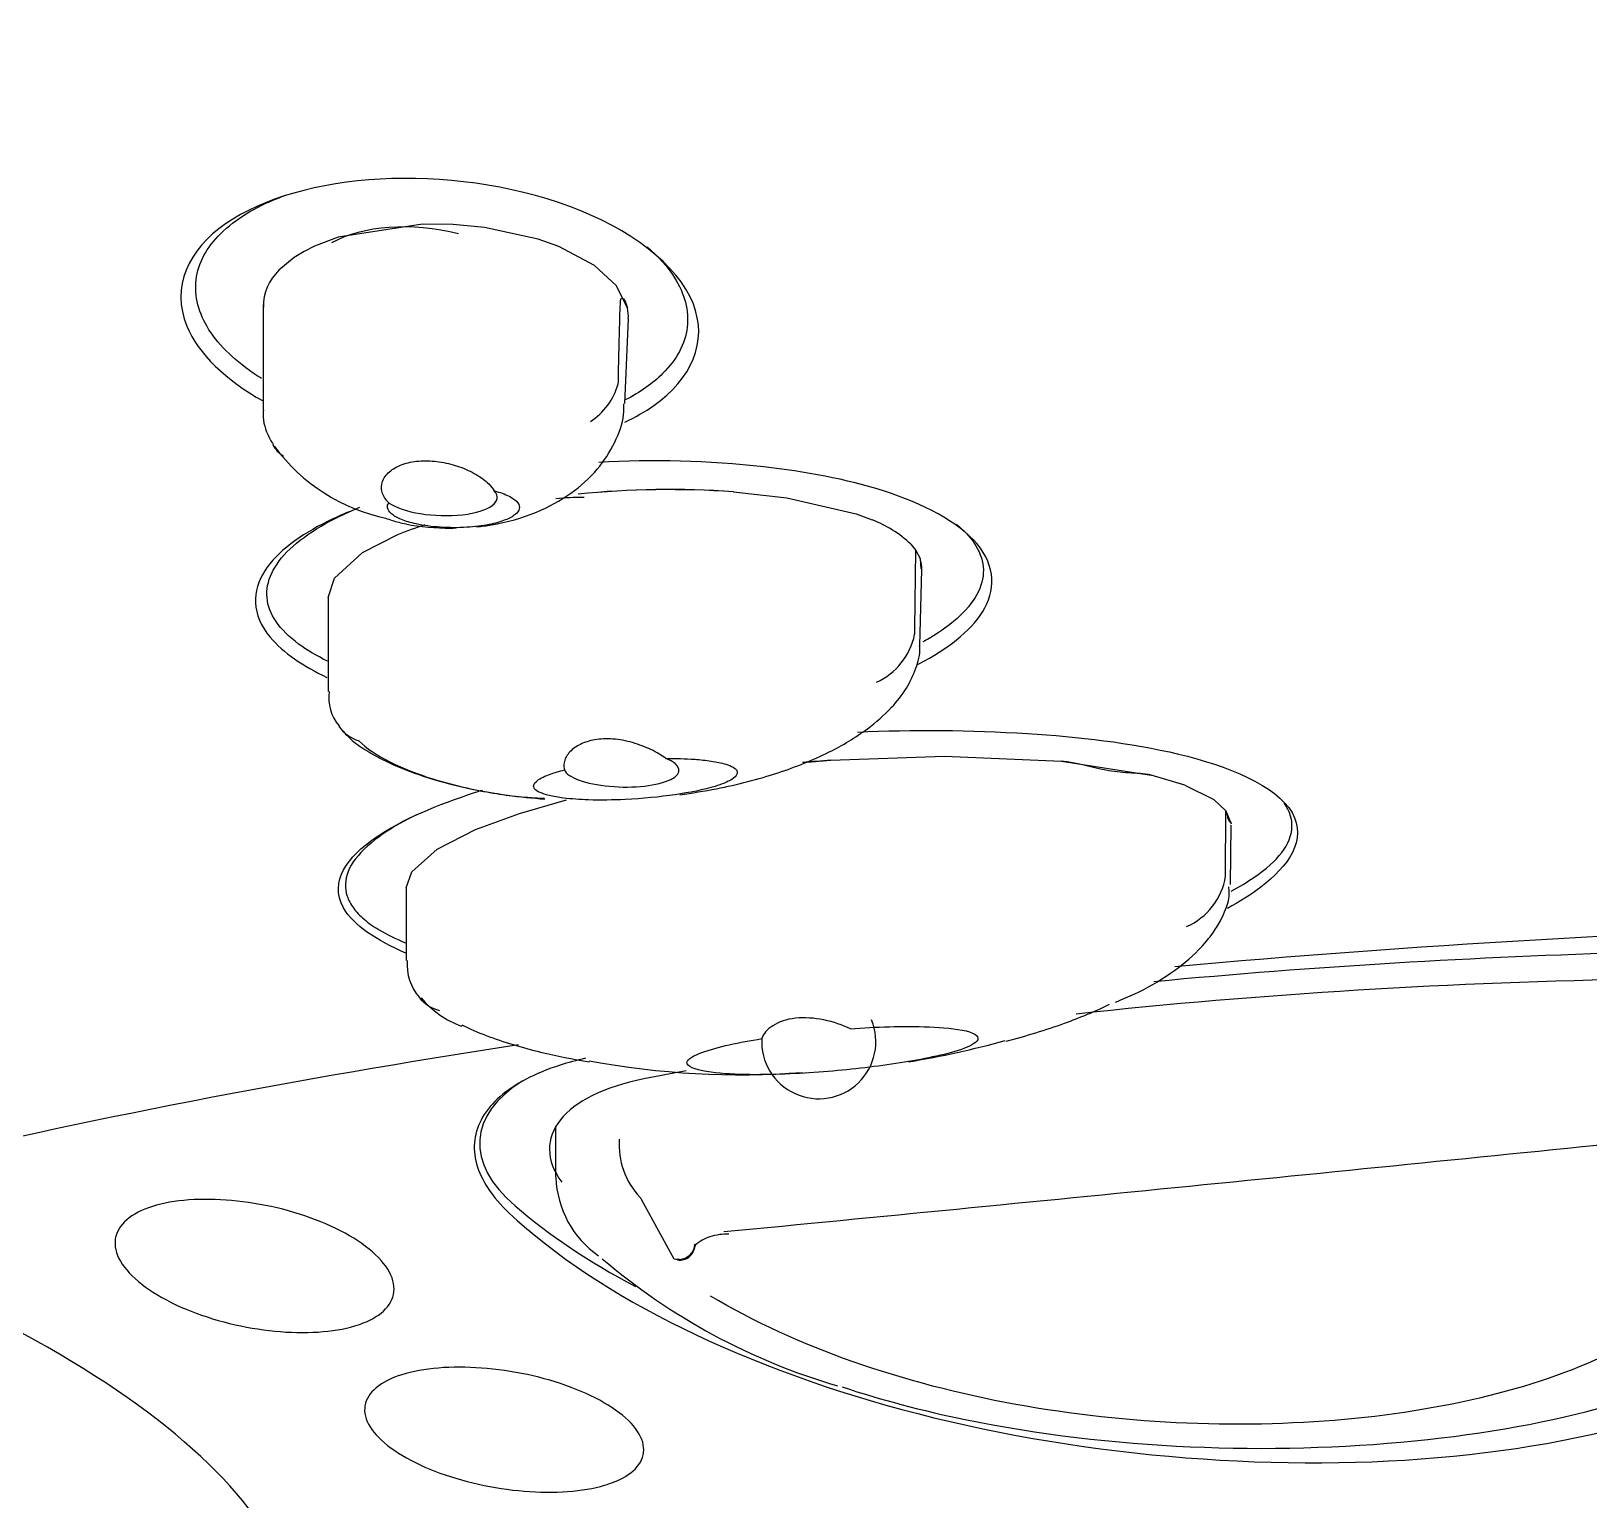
# Model space of a CAD drawing. Header units: millimetres. Extents: x -3207095 to 15275363, y 3702017 to 4798027.
# Drawn here: x 700894.545 to 700897.833, y 4471219.108 to 4471222.208 of the extents above; entities that cross this region are included whole.
import ezdxf

# ---------------------------------------------------------------- set-up
doc = ezdxf.new("R2010")
doc.units = ezdxf.units.MM
doc.linetypes.add('DUZ', pattern=[500, 500])
doc.layers.get('0').update_dxf_attribs({"color": 1, "linetype": 'DUZ'})
doc.layers.add('a_vitrifiye', color=195, linetype='Continuous')

# ---------------------------------------------------------------- blocks, each defined once
blk = doc.blocks.new('TEPEDUS')
for p, q in [((38589.38, -2196.493), (38588.716, -2196.596)), ((38589.622, -2196.496), (38589.38, -2196.493)), ((38588.716, -2196.596), (38588.529, -2196.667)), ((38589.869, -2196.519), (38589.622, -2196.496)), ((38590.293, -2196.612), (38589.869, -2196.519)), ((38590.454, -2196.67), (38590.293, -2196.612)), ((38588.446, -2196.709), (38588.368, -2196.757)), ((38588.529, -2196.667), (38588.446, -2196.709)), ((38590.735, -2196.819), (38590.454, -2196.67)), ((38588.368, -2196.757), (38588.248, -2196.856)), ((38590.909, -2196.979), (38590.735, -2196.819)), ((38590.996, -2197.156), (38590.909, -2196.979)), ((38588.125, -2197.13), (38588.125, -2197.96)), ((38590.974, -2197.907), (38591.003, -2197.24)), ((38590.922, -2197.752), (38590.924, -2197.737)), ((38591.831, -2198.603), (38592.251, -2198.65)), ((38592.251, -2198.65), (38592.799, -2198.777)), ((38592.799, -2198.777), (38592.924, -2198.824)), ((38589.183, -2198.942), (38588.904, -2199.085)), ((38593.229, -2199.015), (38593.27, -2199.066)), ((38593.27, -2199.066), (38593.303, -2199.129)), ((38588.687, -2199.284), (38588.904, -2199.085)), ((38593.303, -2199.129), (38593.309, -2199.209)), ((38588.637, -2199.436), (38588.687, -2199.284)), ((38593.302, -2199.816), (38593.317, -2199.216)), ((38588.637, -2199.437), (38588.637, -2200.178)), ((38593.26, -2199.729), (38593.261, -2199.72)), ((38592.381, -2200.738), (38592.479, -2200.728)), ((38592.479, -2200.728), (38592.598, -2200.719)), ((38592.598, -2200.719), (38593.496, -2200.687)), ((38593.496, -2200.687), (38594.417, -2200.726)), ((38594.417, -2200.726), (38595.124, -2200.837)), ((38595.389, -2200.916), (38595.124, -2200.837)), ((38590.144, -2201.138), (38590.516, -2201.032)), ((38595.389, -2200.916), (38595.618, -2201.029)), ((38595.618, -2201.029), (38595.713, -2201.118)), ((38589.798, -2201.265), (38590.144, -2201.138)), ((38595.711, -2201.631), (38595.713, -2201.118)), ((38595.713, -2201.118), (38595.754, -2201.221)), ((38589.497, -2201.419), (38589.798, -2201.265)), ((38595.751, -2201.699), (38595.755, -2201.232)), ((38589.295, -2201.599), (38589.497, -2201.419)), ((38589.497, -2201.419), (38589.295, -2201.599)), ((38589.252, -2201.725), (38589.295, -2201.599)), ((38595.711, -2201.633), (38595.711, -2201.631)), ((38589.252, -2201.724), (38589.252, -2202.299)), ((38590.428, -2203.612), (38590.428, -2204.006)), ((38591.365, -2204.653), (38591.107, -2204.182)), ((38591.405, -2204.654), (38591.365, -2204.653)), ((38591.39, -2204.658), (38591.365, -2204.653))]:
    blk.add_line(p, q)
for centre, radius, start, end in [((38588.515, -2197.14), 0.389, 133.2019, 181.0505), ((38590.653, -2197.225), 0.35, 357.5446, 11.5095), ((38590.423, -2197.614), 0.518, 302.7696, 344.5716), ((38588.413, -2198.113), 0.245, 209.2568, 238.0198), ((38589.401, -2197.368), 1.477, 216.484, 258.266), ((38591.327, -2205.851), 7.266, 86.0278, 95.6851), ((38591.328, -2205.88), 7.294, 86.0465, 95.6665), ((38592.601, -2199.677), 0.912, 46.5172, 69.2418), ((38590.934, -2203.46), 4.846, 108.4672, 111.1797), ((37997.213, -2191.585), 596.103, 359.218026, 359.280914), ((38593.078, -2199.211), 0.239, 358.3457, 20.0938), ((38592.737, -2199.619), 0.534, 294.6089, 348.204), ((38588.981, -2200.227), 0.34, 171.6137, 220.4861), ((38588.954, -2200.293), 0.282, 213.7431, 254.6985), ((38594.144, -2220.629), 19.97, 94.4414, 95.078), ((38595.19, -2201.548), 0.528, 293.9314, 350.6577), ((38600.492, -2259.368), 57.153, 91.5477, 95.3672), ((38589.655, -2202.329), 0.397, 175.6766, 221.0218), ((38589.586, -2202.404), 0.297, 218.709, 256.1641), ((38589.962, -2202.084), 0.782, 220.6069, 249.5631), ((38592.093, -2196.173), 7.013, 279.2069, 285.544), ((38591.886, -2196.761), 6.438, 259.3347, 274.3702), ((38591.542, -2203.748), 0.612, 176.1142, 222.8081), ((38469.247, -934.048), 1276.281, 275.508265, 275.839319), ((38591.218, -2203.981), 0.787, 182.0597, 235.0416), ((38591.048, -2204.213), 0.0664, 27.6908, 46.7308), ((38591.407, -2204.539), 0.121, 262.0609, 356.7555), ((38591.402, -2204.528), 0.126, 271.6091, 356.9188), ((38594.069, -2200.814), 5.041, 229.5275, 253.6742)]:
    blk.add_arc(centre, radius, start, end)
for centre, major_axis, ratio, start_param, end_param in [((38589.473, -2197.179), (-1.067, 0.23), 0.583695, 4.658544, 5.689063), ((38589.514, -2198.63), (-0.455, 0.02), 0.349994, 0.507951, 3.48111), ((38590.886, -2199.324), (-1.151, 0.22), 0.556065, -1.262829, -1.062017), ((38590.949, -2200.788), (-0.454, 0.012), 0.312414, 0.135836, 3.840713), ((38604.465, -2209.25), (28.2, 0), 0.258819, -4.591583, -4.381751), ((38604.418, -2215.173), (-26.367, 2.821), 0.470964, -1.315068, -1.136672), ((38592.504, -2202.938), (0, 0.45), 1, 1.516884, 5.103184), ((38604.465, -2209.25), (28.2, 0), 0.258819, -4.179386, -3.959327), ((38591.824, -2203.887), (1.991, -0.189), 0.462039, 2.59359, 3.721337), ((38591.881, -2203.91), (1.498, -0.16), 0.470964, 2.14879, 3.553074), ((38604.418, -2215.173), (-26.367, 2.821), 0.470964, -1.007334, -0.992803), ((38595.336, -2203.177), (-6.073, 0.575), 0.462039, 0.579745, 0.834154)]:
    blk.add_ellipse(centre, major_axis=major_axis, ratio=ratio, start_param=start_param, end_param=end_param)
for points, knots in [([(38560.515, -2202.905), (38560.517, -2202.816), (38560.524, -2202.591), (38560.597, -2202.181), (38560.763, -2201.706), (38561.012, -2201.229), (38561.342, -2200.755), (38561.752, -2200.285), (38562.241, -2199.819), (38562.81, -2199.358), (38563.457, -2198.901), (38564.182, -2198.452), (38564.984, -2198.009), (38565.86, -2197.575), (38566.81, -2197.15), (38567.832, -2196.736), (38568.923, -2196.333), (38570.082, -2195.942), (38571.307, -2195.564), (38572.595, -2195.2), (38573.943, -2194.85), (38575.349, -2194.516), (38576.811, -2194.198), (38578.325, -2193.896), (38579.889, -2193.611), (38581.5, -2193.345), (38583.154, -2193.096), (38584.848, -2192.866), (38586.58, -2192.656), (38588.346, -2192.465), (38590.142, -2192.294), (38591.965, -2192.143), (38593.812, -2192.013), (38595.679, -2191.904), (38597.563, -2191.816), (38599.46, -2191.749), (38601.367, -2191.703), (38603.279, -2191.679), (38605.193, -2191.677), (38607.107, -2191.696), (38609.015, -2191.736), (38610.914, -2191.798), (38612.802, -2191.881), (38614.673, -2191.985), (38616.526, -2192.11), (38618.355, -2192.256), (38620.158, -2192.422), (38621.931, -2192.608), (38623.672, -2192.814), (38625.376, -2193.039), (38627.04, -2193.283), (38628.661, -2193.546), (38630.237, -2193.826), (38631.764, -2194.124), (38633.239, -2194.439), (38634.659, -2194.769), (38636.022, -2195.116), (38637.325, -2195.476), (38638.565, -2195.851), (38639.741, -2196.24), (38640.849, -2196.64), (38641.888, -2197.052), (38642.856, -2197.475), (38643.751, -2197.908), (38644.571, -2198.349), (38645.314, -2198.797), (38645.979, -2199.252), (38646.566, -2199.713), (38647.072, -2200.176), (38647.5, -2200.644), (38647.84, -2201.108), (38648.061, -2201.479), (38648.133, -2201.67), (38648.153, -2201.722)], [0, 0, 0, 0, 0.007517, 0.022303, 0.03701, 0.051568, 0.065983, 0.080301, 0.094565, 0.108806, 0.123041, 0.137278, 0.151523, 0.165777, 0.180042, 0.194316, 0.208599, 0.222889, 0.237186, 0.251488, 0.265795, 0.280106, 0.29442, 0.308738, 0.323057, 0.337379, 0.351703, 0.366028, 0.380355, 0.394683, 0.409012, 0.423341, 0.437672, 0.452003, 0.466334, 0.480666, 0.494998, 0.50933, 0.523662, 0.537995, 0.552327, 0.566659, 0.580991, 0.595323, 0.609654, 0.623985, 0.638315, 0.652644, 0.666973, 0.6813, 0.695626, 0.709951, 0.724274, 0.738595, 0.752915, 0.767231, 0.781545, 0.795855, 0.810161, 0.824462, 0.838757, 0.853047, 0.867328, 0.881601, 0.895864, 0.910117, 0.924359, 0.938592, 0.952821, 0.967052, 0.981301, 0.995595, 1, 1, 1, 1]), ([(38590.975, -2198.054), (38591.058, -2198.015), (38591.135, -2197.971), (38591.499, -2197.716), (38591.634, -2197.42), (38591.392, -2196.814), (38591.011, -2196.527), (38590.071, -2196.18), (38589.531, -2196.111), (38588.564, -2196.164), (38588.12, -2196.287), (38587.535, -2196.693), (38587.397, -2196.99), (38587.522, -2197.296)], [0.3457988, 0.3457988, 0.3457988, 0.3457988, 0.375, 0.375, 0.5, 0.5, 0.625, 0.625, 0.75, 0.75, 0.875, 0.875, 1, 1, 1, 1]), ([(38587.697, -2197.325), (38587.615, -2197.196), (38587.58, -2197.061), (38587.612, -2196.801), (38587.678, -2196.676), (38587.902, -2196.455), (38588.058, -2196.359), (38588.263, -2196.279), (38588.277, -2196.273), (38588.291, -2196.268)], [0, 0, 0, 0, 0.0625, 0.0625, 0.125, 0.125, 0.1875, 0.1875, 0.1920852, 0.1920852, 0.1920852, 0.1920852]), ([(38591.151, -2196.672), (38591.24, -2196.748), (38591.313, -2196.829), (38591.365, -2196.912), (38591.448, -2197.042), (38591.482, -2197.176), (38591.451, -2197.436), (38591.384, -2197.561), (38591.195, -2197.748), (38591.096, -2197.818), (38590.979, -2197.879)], [0.4598867, 0.4598867, 0.4598867, 0.4598867, 0.5, 0.5, 0.5, 0.5625, 0.5625, 0.625, 0.625, 0.6683862, 0.6683862, 0.6683862, 0.6683862]), ([(38590.924, -2197.737), (38590.927, -2197.594), (38590.931, -2197.451), (38590.936, -2197.237), (38590.936, -2197.164), (38590.945, -2197.062), (38590.963, -2197.075), (38590.984, -2197.113), (38590.991, -2197.133), (38590.996, -2197.156)], [0, 0, 0, 0, 0.5, 0.5, 0.75, 0.75, 0.875, 0.875, 1, 1, 1, 1]), ([(38588.111, -2197.709), (38588.1, -2197.702), (38588.088, -2197.695), (38587.91, -2197.578), (38587.78, -2197.454), (38587.697, -2197.325)], [0.93337821, 0.93337821, 0.93337821, 0.93337821, 0.9375, 0.9375, 1, 1, 1, 1]), ([(38588.127, -2197.96), (38588.126, -2197.963), (38588.115, -2198.024), (38588.146, -2198.13), (38588.186, -2198.202), (38588.203, -2198.231)], [0, 0, 0, 0, 0.030602, 0.675556, 1, 1, 1, 1]), ([(38589.807, -2198.879), (38589.846, -2198.875), (38590.008, -2198.854), (38590.269, -2198.781), (38590.55, -2198.628), (38590.761, -2198.439), (38590.898, -2198.227), (38590.968, -2198.041), (38590.967, -2197.941), (38590.966, -2197.91)], [0.2888896, 0.2888896, 0.2888896, 0.2888896, 0.3379449, 0.4949082, 0.62979, 0.7540337, 0.8652971, 0.9644677, 1, 1, 1, 1]), ([(38589.114, -2198.69), (38589.107, -2198.683), (38589.101, -2198.676), (38589.095, -2198.669), (38589.074, -2198.642), (38589.062, -2198.614), (38589.058, -2198.586), (38589.054, -2198.558), (38589.059, -2198.529), (38589.073, -2198.502), (38589.087, -2198.475), (38589.11, -2198.45), (38589.141, -2198.428), (38589.171, -2198.408), (38589.209, -2198.39), (38589.251, -2198.378), (38589.292, -2198.367), (38589.339, -2198.36), (38589.386, -2198.359), (38589.433, -2198.358), (38589.482, -2198.361), (38589.53, -2198.369), (38589.579, -2198.378), (38589.628, -2198.39), (38589.673, -2198.406), (38589.72, -2198.423), (38589.764, -2198.443), (38589.802, -2198.466), (38589.842, -2198.489), (38589.876, -2198.515), (38589.903, -2198.541), (38589.921, -2198.559), (38589.935, -2198.578), (38589.946, -2198.596)], [0, 0, 0, 0, 0.027204, 0.027204, 0.027204, 0.129313, 0.129313, 0.129313, 0.233141, 0.233141, 0.233141, 0.337263, 0.337263, 0.337263, 0.438897, 0.438897, 0.438897, 0.536131, 0.536131, 0.536131, 0.630663, 0.630663, 0.630663, 0.726498, 0.726498, 0.726498, 0.826264, 0.826264, 0.826264, 0.929504, 0.929504, 0.929504, 1, 1, 1, 1]), ([(38593.277, -2199.968), (38593.284, -2199.965), (38593.291, -2199.961), (38593.514, -2199.844), (38593.696, -2199.709), (38593.897, -2199.386), (38593.901, -2199.19), (38593.603, -2198.838), (38593.324, -2198.696), (38592.718, -2198.501), (38592.394, -2198.443), (38591.631, -2198.356), (38591.192, -2198.348), (38590.77, -2198.371)], [0.3729743, 0.3729743, 0.3729743, 0.3729743, 0.375, 0.375, 0.4375, 0.4375, 0.5, 0.5, 0.5625, 0.5625, 0.625, 0.625, 0.7105023, 0.7105023, 0.7105023, 0.7105023]), ([(38589.946, -2198.596), (38589.952, -2198.597), (38589.957, -2198.599), (38589.963, -2198.6), (38590.006, -2198.612), (38590.045, -2198.627), (38590.075, -2198.643), (38590.101, -2198.658), (38590.121, -2198.674), (38590.132, -2198.69), (38590.143, -2198.706), (38590.146, -2198.722), (38590.143, -2198.737), (38590.139, -2198.753), (38590.128, -2198.768), (38590.111, -2198.782), (38590.092, -2198.798), (38590.065, -2198.812), (38590.033, -2198.825), (38589.997, -2198.839), (38589.954, -2198.852), (38589.906, -2198.861), (38589.852, -2198.872), (38589.791, -2198.879), (38589.729, -2198.883), (38589.662, -2198.887), (38589.591, -2198.887), (38589.521, -2198.882), (38589.455, -2198.878), (38589.389, -2198.869), (38589.33, -2198.856), (38589.287, -2198.847), (38589.247, -2198.835), (38589.214, -2198.822), (38589.181, -2198.808), (38589.154, -2198.793), (38589.135, -2198.776), (38589.118, -2198.761), (38589.107, -2198.745), (38589.105, -2198.73), (38589.102, -2198.716), (38589.106, -2198.702), (38589.114, -2198.69)], [0, 0, 0, 0, 0.009825, 0.009825, 0.009825, 0.086659, 0.086659, 0.086659, 0.154849, 0.154849, 0.154849, 0.219171, 0.219171, 0.219171, 0.285791, 0.285791, 0.285791, 0.359482, 0.359482, 0.359482, 0.443679, 0.443679, 0.443679, 0.539154, 0.539154, 0.539154, 0.641091, 0.641091, 0.641091, 0.738444, 0.738444, 0.738444, 0.808507, 0.808507, 0.808507, 0.878915, 0.878915, 0.878915, 0.943968, 0.943968, 0.943968, 1, 1, 1, 1]), ([(38588.801, -2198.76), (38588.743, -2198.784), (38588.686, -2198.81), (38588.417, -2198.943), (38588.236, -2199.072), (38588.036, -2199.382), (38588.03, -2199.571), (38588.18, -2199.75)], [0.8591798, 0.8591798, 0.8591798, 0.8591798, 0.875, 0.875, 0.9375, 0.9375, 1, 1, 1, 1]), ([(38588.226, -2199.626), (38588.184, -2199.565), (38588.16, -2199.502), (38588.149, -2199.373), (38588.161, -2199.309), (38588.222, -2199.18), (38588.27, -2199.116), (38588.401, -2198.992), (38588.483, -2198.931), (38588.67, -2198.821), (38588.772, -2198.771), (38588.886, -2198.724)], [0, 0, 0, 0, 0.03125, 0.03125, 0.0625, 0.0625, 0.09375, 0.09375, 0.125, 0.125, 0.1535319, 0.1535319, 0.1535319, 0.1535319]), ([(38589.1, -2198.815), (38589.139, -2198.827), (38589.28, -2198.872), (38589.469, -2198.889), (38589.614, -2198.889), (38589.642, -2198.888)], [0, 0, 0, 0, 0.0438726, 0.1870412, 0.2207459, 0.2207459, 0.2207459, 0.2207459]), ([(38593.588, -2198.859), (38593.647, -2198.906), (38593.694, -2198.956), (38593.728, -2199.007), (38593.77, -2199.068), (38593.794, -2199.131), (38593.806, -2199.259), (38593.793, -2199.324), (38593.733, -2199.453), (38593.684, -2199.517), (38593.554, -2199.641), (38593.471, -2199.702), (38593.358, -2199.769), (38593.341, -2199.778), (38593.324, -2199.787)], [0.4740226, 0.4740226, 0.4740226, 0.4740226, 0.5, 0.5, 0.5, 0.53125, 0.53125, 0.5625, 0.5625, 0.59375, 0.59375, 0.625, 0.625, 0.6301555, 0.6301555, 0.6301555, 0.6301555]), ([(38588.63, -2199.937), (38588.543, -2199.895), (38588.467, -2199.85), (38588.327, -2199.747), (38588.268, -2199.687), (38588.226, -2199.626)], [0.94243817, 0.94243817, 0.94243817, 0.94243817, 0.96875, 0.96875, 1, 1, 1, 1]), ([(38591.408, -2200.992), (38591.506, -2200.978), (38591.771, -2200.935), (38592.172, -2200.832), (38592.57, -2200.674), (38592.867, -2200.497), (38593.067, -2200.325), (38593.196, -2200.161), (38593.27, -2200.005), (38593.306, -2199.881), (38593.3, -2199.823), (38593.299, -2199.816)], [0.2938913, 0.2938913, 0.2938913, 0.2938913, 0.3778807, 0.524476, 0.6554493, 0.7636299, 0.8423364, 0.8997567, 0.9499686, 0.9949358, 1, 1, 1, 1]), ([(38588.734, -2200.468), (38588.762, -2200.5), (38588.815, -2200.559), (38588.946, -2200.652), (38589.134, -2200.752), (38589.407, -2200.858), (38589.747, -2200.947), (38590.078, -2201.005), (38590.267, -2201.015), (38590.342, -2201.019)], [0, 0, 0, 0, 0.067548, 0.148972, 0.276963, 0.439673, 0.645922, 0.880588, 1, 1, 1, 1]), ([(38592.809, -2200.497), (38593.247, -2200.478), (38593.695, -2200.48), (38594.55, -2200.534), (38594.959, -2200.58), (38595.722, -2200.761), (38596.111, -2200.916), (38596.235, -2201.132)], [0.8039865, 0.8039865, 0.8039865, 0.8039865, 0.875, 0.875, 0.9375, 0.9375, 1, 1, 1, 1]), ([(38588.879, -2200.565), (38588.932, -2200.625), (38589.024, -2200.681), (38589.211, -2200.777), (38589.312, -2200.817), (38589.62, -2200.92), (38589.838, -2200.965), (38590.149, -2201.008), (38590.247, -2201.018), (38590.344, -2201.025)], [0, 0, 0, 0, 0.0625, 0.0625, 0.125, 0.125, 0.25, 0.25, 0.307134, 0.307134, 0.307134, 0.307134]), ([(38591.299, -2200.705), (38591.282, -2200.693), (38591.264, -2200.681), (38591.244, -2200.669), (38591.205, -2200.646), (38591.16, -2200.624), (38591.112, -2200.606), (38591.064, -2200.587), (38591.011, -2200.572), (38590.958, -2200.562), (38590.907, -2200.553), (38590.855, -2200.549), (38590.806, -2200.551), (38590.76, -2200.553), (38590.716, -2200.56), (38590.678, -2200.573), (38590.64, -2200.585), (38590.607, -2200.601), (38590.58, -2200.62), (38590.552, -2200.64), (38590.53, -2200.664), (38590.516, -2200.689), (38590.501, -2200.715), (38590.493, -2200.743), (38590.495, -2200.77), (38590.496, -2200.779), (38590.497, -2200.787), (38590.499, -2200.795)], [0, 0, 0, 0, 0.068486, 0.068486, 0.068486, 0.201821, 0.201821, 0.201821, 0.337135, 0.337135, 0.337135, 0.46705, 0.46705, 0.46705, 0.587439, 0.587439, 0.587439, 0.704615, 0.704615, 0.704615, 0.827444, 0.827444, 0.827444, 0.958845, 0.958845, 0.958845, 1, 1, 1, 1]), ([(38591.299, -2200.705), (38591.374, -2200.705), (38591.452, -2200.707), (38591.527, -2200.712), (38591.571, -2200.715), (38591.614, -2200.72), (38591.656, -2200.726), (38591.697, -2200.732), (38591.737, -2200.74), (38591.771, -2200.75), (38591.793, -2200.757), (38591.814, -2200.765), (38591.829, -2200.774), (38591.844, -2200.783), (38591.854, -2200.792), (38591.859, -2200.802), (38591.863, -2200.811), (38591.863, -2200.821), (38591.859, -2200.83), (38591.853, -2200.844), (38591.838, -2200.858), (38591.818, -2200.87), (38591.785, -2200.891), (38591.739, -2200.909), (38591.687, -2200.925), (38591.597, -2200.952), (38591.487, -2200.974), (38591.372, -2200.991), (38591.249, -2201.009), (38591.115, -2201.022), (38590.978, -2201.029), (38590.883, -2201.033), (38590.785, -2201.035), (38590.688, -2201.032), (38590.622, -2201.03), (38590.555, -2201.025), (38590.492, -2201.017), (38590.452, -2201.012), (38590.413, -2201.005), (38590.378, -2200.997), (38590.351, -2200.99), (38590.326, -2200.982), (38590.307, -2200.974), (38590.287, -2200.965), (38590.273, -2200.955), (38590.264, -2200.944), (38590.257, -2200.935), (38590.255, -2200.926), (38590.257, -2200.917), (38590.259, -2200.904), (38590.27, -2200.891), (38590.286, -2200.879), (38590.31, -2200.86), (38590.347, -2200.843), (38590.39, -2200.828), (38590.423, -2200.816), (38590.46, -2200.805), (38590.499, -2200.795)], [0, 0, 0, 0, 0.068768, 0.068768, 0.068768, 0.108445, 0.108445, 0.108445, 0.148669, 0.148669, 0.148669, 0.176213, 0.176213, 0.176213, 0.203883, 0.203883, 0.203883, 0.230171, 0.230171, 0.230171, 0.271552, 0.271552, 0.271552, 0.339113, 0.339113, 0.339113, 0.457551, 0.457551, 0.457551, 0.584507, 0.584507, 0.584507, 0.671712, 0.671712, 0.671712, 0.731303, 0.731303, 0.731303, 0.769229, 0.769229, 0.769229, 0.798889, 0.798889, 0.798889, 0.828831, 0.828831, 0.828831, 0.855141, 0.855141, 0.855141, 0.893025, 0.893025, 0.893025, 0.952889, 0.952889, 0.952889, 1, 1, 1, 1]), ([(38595.124, -2200.837), (38595.067, -2200.823), (38595.007, -2200.823), (38594.886, -2200.815), (38594.827, -2200.809), (38594.65, -2200.777), (38594.536, -2200.738), (38594.417, -2200.726)], [0, 0, 0, 0, 0.25, 0.25, 0.5, 0.5, 1, 1, 1, 1]), ([(38589.248, -2202.239), (38589.022, -2202.142), (38588.835, -2202.021), (38588.639, -2201.67), (38588.795, -2201.478), (38589.218, -2201.185), (38589.498, -2201.07), (38589.816, -2200.966), (38589.834, -2200.96), (38589.852, -2200.955)], [0.4596111, 0.4596111, 0.4596111, 0.4596111, 0.5, 0.5, 0.5625, 0.5625, 0.625, 0.625, 0.6286682, 0.6286682, 0.6286682, 0.6286682]), ([(38589.338, -2201.147), (38589.237, -2201.196), (38589.148, -2201.246), (38588.977, -2201.363), (38588.903, -2201.43), (38588.802, -2201.563), (38588.775, -2201.629), (38588.771, -2201.727), (38588.775, -2201.759), (38588.797, -2201.822), (38588.813, -2201.853), (38588.835, -2201.884), (38588.858, -2201.914), (38588.886, -2201.944), (38588.954, -2202.002), (38588.994, -2202.03), (38589.099, -2202.092), (38589.167, -2202.126), (38589.244, -2202.158)], [0.3818635, 0.3818635, 0.3818635, 0.3818635, 0.40625, 0.40625, 0.4375, 0.4375, 0.46875, 0.46875, 0.484375, 0.484375, 0.5, 0.5, 0.5, 0.515625, 0.515625, 0.53125, 0.53125, 0.5515789, 0.5515789, 0.5515789, 0.5515789]), ([(38595.713, -2201.118), (38595.718, -2201.134), (38595.723, -2201.152), (38595.727, -2201.173), (38595.73, -2201.181), (38595.734, -2201.191), (38595.74, -2201.201), (38595.745, -2201.205), (38595.75, -2201.207), (38595.753, -2201.209), (38595.754, -2201.217), (38595.754, -2201.221)], [0, 0, 0, 0, 0.251818, 0.280603, 0.323545, 0.396023, 0.503919, 0.628342, 0.752827, 0.887063, 1, 1, 1, 1]), ([(38596.235, -2201.132), (38596.358, -2201.348), (38596.202, -2201.557), (38595.91, -2201.78), (38595.821, -2201.836), (38595.725, -2201.888)], [0, 0, 0, 0, 0.0625, 0.0625, 0.08576465, 0.08576465, 0.08576465, 0.08576465]), ([(38595.755, -2201.752), (38595.821, -2201.716), (38595.881, -2201.68), (38596.03, -2201.578), (38596.104, -2201.512), (38596.205, -2201.379), (38596.232, -2201.312), (38596.236, -2201.215), (38596.232, -2201.183), (38596.211, -2201.119), (38596.194, -2201.088), (38596.172, -2201.058)], [0.8889874, 0.8889874, 0.8889874, 0.8889874, 0.90625, 0.90625, 0.9375, 0.9375, 0.96875, 0.96875, 0.984375, 0.984375, 1, 1, 1, 1]), ([(38594.844, -2202.626), (38594.9, -2202.603), (38595.042, -2202.545), (38595.273, -2202.41), (38595.479, -2202.246), (38595.607, -2202.092), (38595.671, -2201.989), (38595.72, -2201.881), (38595.746, -2201.79), (38595.738, -2201.733), (38595.736, -2201.718)], [0, 0, 0, 0, 0.124003, 0.373414, 0.593247, 0.733924, 0.824316, 0.881231, 0.972972, 1, 1, 1, 1]), ([(38592.753, -2202.836), (38592.691, -2202.807), (38592.619, -2202.782), (38592.469, -2202.751), (38592.391, -2202.746), (38592.25, -2202.761), (38592.188, -2202.783), (38592.096, -2202.841), (38592.066, -2202.877), (38592.054, -2202.914)], [0, 0, 0, 0, 0.25, 0.25, 0.5, 0.5, 0.75, 0.75, 1, 1, 1, 1]), ([(38593.982, -2202.934), (38594.14, -2202.893), (38594.294, -2202.846), (38594.565, -2202.747), (38594.685, -2202.698), (38594.797, -2202.643)], [0.6704156, 0.6704156, 0.6704156, 0.6704156, 0.75, 0.75, 0.816554, 0.816554, 0.816554, 0.816554]), ([(38589.689, -2202.804), (38589.751, -2202.836), (38589.816, -2202.864), (38590.02, -2202.942), (38590.166, -2202.985), (38590.438, -2203.051), (38590.567, -2203.076), (38590.695, -2203.097)], [0.0324672, 0.0324672, 0.0324672, 0.0324672, 0.0625, 0.0625, 0.125, 0.125, 0.1793098, 0.1793098, 0.1793098, 0.1793098]), ([(38592.753, -2202.836), (38592.954, -2202.822), (38593.165, -2202.813), (38593.478, -2202.826), (38593.585, -2202.834), (38593.745, -2202.873), (38593.775, -2202.905), (38593.701, -2202.989), (38593.535, -2203.031), (38593.207, -2203.099), (38593.023, -2203.126), (38592.643, -2203.169), (38592.444, -2203.185), (38592.029, -2203.201), (38591.805, -2203.203), (38591.527, -2203.159), (38591.461, -2203.131), (38591.469, -2203.073), (38591.521, -2203.046), (38591.707, -2202.978), (38591.877, -2202.943), (38592.054, -2202.914)], [0, 0, 0, 0, 0.125, 0.125, 0.1875, 0.1875, 0.25, 0.25, 0.375, 0.375, 0.5, 0.5, 0.625, 0.625, 0.75, 0.75, 0.8125, 0.8125, 0.875, 0.875, 1, 1, 1, 1]), ([(38590.665, -2203.069), (38590.595, -2203.085), (38590.528, -2203.103), (38590.366, -2203.155), (38590.276, -2203.192), (38590.117, -2203.276), (38590.049, -2203.321), (38589.933, -2203.422), (38589.887, -2203.477), (38589.788, -2203.648), (38589.771, -2203.774), (38589.842, -2204.03), (38589.928, -2204.162), (38590.062, -2204.287)], [0.044782, 0.044782, 0.044782, 0.044782, 0.125, 0.125, 0.25, 0.25, 0.375, 0.375, 0.5, 0.5, 0.75, 0.75, 1, 1, 1, 1]), ([(38590.062, -2204.287), (38590.774, -2204.956), (38591.935, -2205.523), (38594.634, -2206.218), (38596.164, -2206.338), (38598.852, -2206.073), (38600.016, -2205.684), (38601.412, -2204.588), (38601.655, -2203.88), (38601.37, -2203.169)], [0, 0, 0, 0, 0.25, 0.25, 0.5, 0.5, 0.75, 0.75, 1, 1, 1, 1]), ([(38588.846, -2205.179), (38588.762, -2205.204), (38588.663, -2205.22), (38588.557, -2205.227), (38588.45, -2205.234), (38588.334, -2205.232), (38588.216, -2205.22), (38588.098, -2205.208), (38587.975, -2205.187), (38587.859, -2205.159), (38587.739, -2205.129), (38587.621, -2205.091), (38587.516, -2205.047), (38587.407, -2205.002), (38587.309, -2204.949), (38587.227, -2204.894), (38587.144, -2204.837), (38587.076, -2204.776), (38587.03, -2204.715), (38586.984, -2204.654), (38586.959, -2204.592), (38586.956, -2204.534), (38586.954, -2204.477), (38586.974, -2204.423), (38587.015, -2204.376), (38587.055, -2204.33), (38587.115, -2204.289), (38587.192, -2204.258), (38587.267, -2204.228), (38587.359, -2204.206), (38587.46, -2204.193), (38587.561, -2204.181), (38587.673, -2204.178), (38587.788, -2204.184), (38587.903, -2204.19), (38588.025, -2204.205), (38588.143, -2204.229), (38588.264, -2204.253), (38588.384, -2204.286), (38588.494, -2204.326), (38588.608, -2204.367), (38588.714, -2204.415), (38588.804, -2204.468), (38588.897, -2204.521), (38588.975, -2204.581), (38589.033, -2204.64), (38589.092, -2204.701), (38589.131, -2204.763), (38589.147, -2204.823), (38589.163, -2204.882), (38589.157, -2204.94), (38589.129, -2204.991), (38589.102, -2205.041), (38589.053, -2205.086), (38588.986, -2205.122), (38588.946, -2205.144), (38588.898, -2205.163), (38588.846, -2205.179)], [0, 0, 0, 0, 0.051384, 0.051384, 0.051384, 0.102736, 0.102736, 0.102736, 0.154624, 0.154624, 0.154624, 0.208001, 0.208001, 0.208001, 0.263047, 0.263047, 0.263047, 0.319245, 0.319245, 0.319245, 0.37551, 0.37551, 0.37551, 0.430664, 0.430664, 0.430664, 0.484048, 0.484048, 0.484048, 0.535861, 0.535861, 0.535861, 0.586986, 0.586986, 0.586986, 0.638533, 0.638533, 0.638533, 0.6914, 0.6914, 0.6914, 0.745966, 0.745966, 0.745966, 0.801914, 0.801914, 0.801914, 0.858284, 0.858284, 0.858284, 0.913862, 0.913862, 0.913862, 0.967792, 0.967792, 0.967792, 1, 1, 1, 1]), ([(38591.529, -2204.555), (38591.529, -2204.551), (38591.53, -2204.539), (38591.581, -2204.496), (38591.686, -2204.457), (38591.769, -2204.453), (38591.795, -2204.452)], [0, 0, 0, 0, 0.163517, 0.504343, 0.8628, 1, 1, 1, 1]), ([(38599.782, -2204.516), (38599.595, -2204.828), (38599.296, -2205.097), (38598.34, -2205.619), (38597.58, -2205.824), (38595.878, -2205.994), (38594.945, -2205.959), (38593.168, -2205.636), (38592.332, -2205.348), (38591.651, -2204.944)], [0.0716168, 0.0716168, 0.0716168, 0.0716168, 0.25, 0.25, 0.5, 0.5, 0.75, 0.75, 1, 1, 1, 1]), ([(38584.944, -2208.834), (38586.032, -2208.861), (38586.961, -2208.725), (38588.257, -2208.12), (38588.506, -2207.598), (38587.988, -2206.42), (38587.227, -2205.761), (38586.121, -2205.181)], [0.2855218, 0.2855218, 0.2855218, 0.2855218, 0.5, 0.5, 0.75, 0.75, 1, 1, 1, 1]), ([(38590.815, -2206.435), (38590.731, -2206.46), (38590.632, -2206.477), (38590.524, -2206.484), (38590.417, -2206.492), (38590.3, -2206.491), (38590.181, -2206.481), (38590.062, -2206.472), (38589.938, -2206.453), (38589.821, -2206.426), (38589.701, -2206.4), (38589.583, -2206.364), (38589.478, -2206.324), (38589.37, -2206.282), (38589.272, -2206.233), (38589.191, -2206.182), (38589.109, -2206.13), (38589.042, -2206.073), (38588.997, -2206.016), (38588.952, -2205.96), (38588.927, -2205.902), (38588.924, -2205.848), (38588.922, -2205.794), (38588.942, -2205.743), (38588.982, -2205.698), (38589.022, -2205.654), (38589.082, -2205.615), (38589.159, -2205.584), (38589.234, -2205.555), (38589.326, -2205.532), (38589.428, -2205.519), (38589.529, -2205.506), (38589.642, -2205.501), (38589.758, -2205.506), (38589.874, -2205.51), (38589.997, -2205.524), (38590.116, -2205.545), (38590.237, -2205.567), (38590.358, -2205.597), (38590.468, -2205.634), (38590.581, -2205.671), (38590.687, -2205.716), (38590.777, -2205.765), (38590.868, -2205.815), (38590.946, -2205.869), (38591.003, -2205.925), (38591.061, -2205.981), (38591.1, -2206.039), (38591.116, -2206.095), (38591.131, -2206.15), (38591.125, -2206.205), (38591.098, -2206.253), (38591.071, -2206.3), (38591.022, -2206.344), (38590.956, -2206.379), (38590.915, -2206.4), (38590.868, -2206.419), (38590.815, -2206.435)], [0, 0, 0, 0, 0.051909, 0.051909, 0.051909, 0.103792, 0.103792, 0.103792, 0.156096, 0.156096, 0.156096, 0.209559, 0.209559, 0.209559, 0.26431, 0.26431, 0.26431, 0.319931, 0.319931, 0.319931, 0.375588, 0.375588, 0.375588, 0.430391, 0.430391, 0.430391, 0.483846, 0.483846, 0.483846, 0.536096, 0.536096, 0.536096, 0.587809, 0.587809, 0.587809, 0.639848, 0.639848, 0.639848, 0.692914, 0.692914, 0.692914, 0.747294, 0.747294, 0.747294, 0.802728, 0.802728, 0.802728, 0.85847, 0.85847, 0.85847, 0.913602, 0.913602, 0.913602, 0.967477, 0.967477, 0.967477, 1, 1, 1, 1]), ([(38592.689, -2205.66), (38592.995, -2205.761), (38593.319, -2205.847), (38594.805, -2206.152), (38596.063, -2206.198), (38597.764, -2206.029), (38598.281, -2205.935), (38598.732, -2205.806)], [0.1757234, 0.1757234, 0.1757234, 0.1757234, 0.25, 0.25, 0.5, 0.5, 0.6238213, 0.6238213, 0.6238213, 0.6238213])]:
    blk.add_open_spline(points, degree=3, knots=knots)
for points in [[(38587.522, -2197.296), (38587.611, -2197.515), (38587.832, -2197.723), (38588.123, -2197.887)], [(38588.18, -2199.75), (38588.281, -2199.871), (38588.441, -2199.978), (38588.627, -2200.066)], [(38591.527, -2204.545), (38591.525, -2204.554), (38591.523, -2204.562), (38591.523, -2204.572)]]:
    blk.add_open_spline(points, degree=3)

msp = doc.modelspace()

# ---------------------------------------------------------------- block references
at = {"layer": 'a_vitrifiye', "xscale": 0.2677335353767369, "yscale": 0.2677335353767369, "zscale": 0.2677335353767369}
msp.add_blockref('TEPEDUS', (690563.6999, 4471809.8752), dxfattribs=at)

doc.saveas('drawing.dxf')
